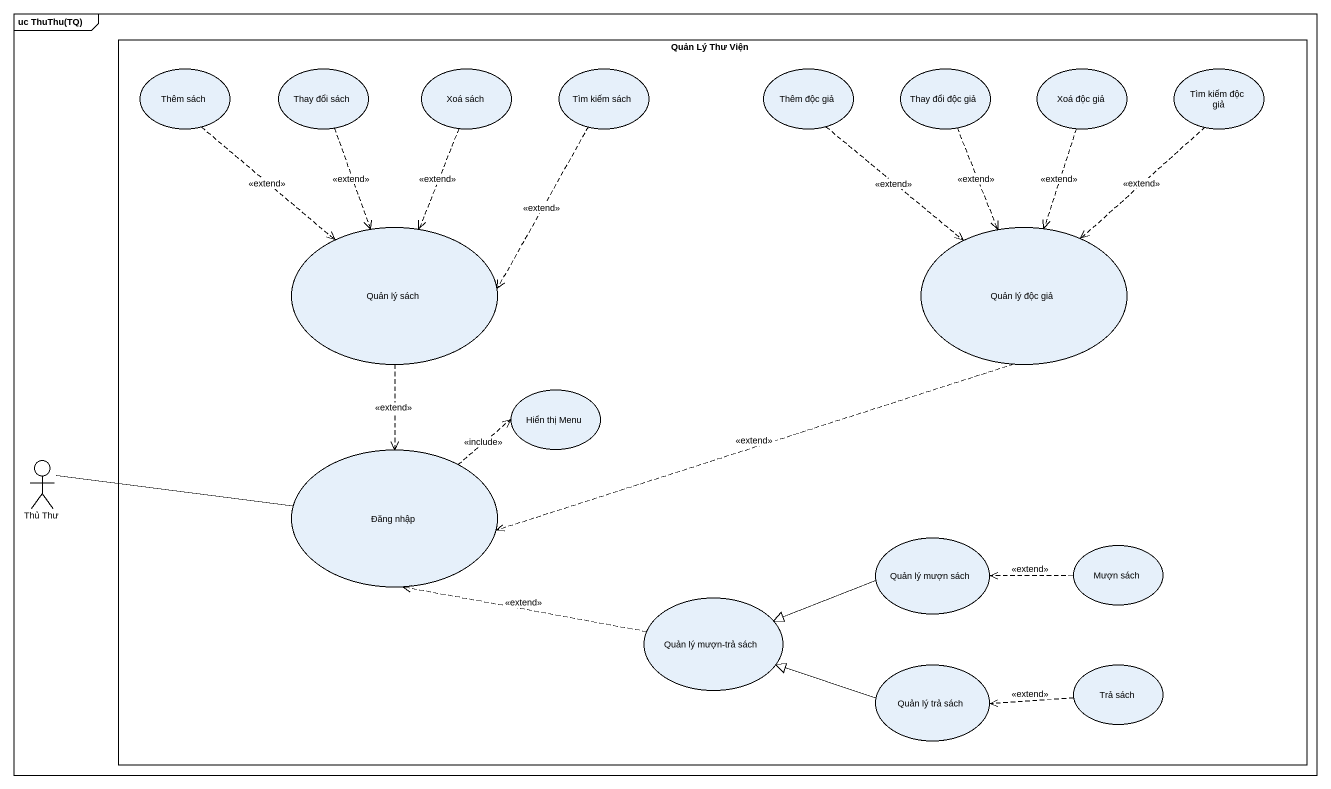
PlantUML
@startuml
mainframe uc ThuThu(TQ)
rectangle "Quản Lý Thư Viện" as Quản_Lý_Thư_Viện {
  usecase "Thêm sách" as Thêm_sách
  usecase "Thay đổi sách" as Thay_đổi_sách
  usecase "Xoá sách" as Xoá_sách
  usecase "Tìm kiếm sách" as Tìm_kiếm_sách
  usecase "Thêm độc giả" as Thêm_độc_giả
  usecase "Thay đổi độc giả" as Thay_đổi_độc_giả
  usecase "Xoá độc giả" as Xoá_độc_giả
  usecase "Tìm kiếm độc giả" as Tìm_kiếm_độc_giả
  usecase "Quản lý sách" as Quản_lý_sách
  usecase "Quản lý độc giả" as Quản_lý_độc_giả
  usecase "Hiển thị Menu" as Hiển_thị_Menu
  usecase "Đăng nhập" as Đăng_nhập
  usecase "Quản lý mượn sách" as Quản_lý_mượn_sách
  usecase "Mượn sách" as Mượn_sách
  usecase "Quản lý mượn-trả sách" as Quản_lý_mượn_trả_sách
  usecase "Quản lý trả sách" as Quản_lý_trả_sách
  usecase "Trả sách" as Trả_sách
}
actor "Thủ Thư" as Thủ_Thư
Thêm_sách ..> Quản_lý_sách : <<extend>>
Thay_đổi_sách ..> Quản_lý_sách : <<extend>>
Xoá_sách ..> Quản_lý_sách : <<extend>>
Tìm_kiếm_sách ..> Quản_lý_sách : <<extend>>
Thêm_độc_giả ..> Quản_lý_độc_giả : <<extend>>
Thay_đổi_độc_giả ..> Quản_lý_độc_giả : <<extend>>
Xoá_độc_giả ..> Quản_lý_độc_giả : <<extend>>
Tìm_kiếm_độc_giả ..> Quản_lý_độc_giả : <<extend>>
Quản_lý_sách ..> Đăng_nhập : <<extend>>
Quản_lý_độc_giả .left.> Đăng_nhập : <<extend>>
Đăng_nhập .up.> Hiển_thị_Menu : <<include>>
Thủ_Thư -right- Đăng_nhập
Quản_lý_mượn_sách -left-|> Quản_lý_mượn_trả_sách
Mượn_sách .left.> Quản_lý_mượn_sách : <<extend>>
Quản_lý_mượn_trả_sách .left.> Đăng_nhập : <<extend>>
Quản_lý_trả_sách -left-|> Quản_lý_mượn_trả_sách
Trả_sách .left.> Quản_lý_trả_sách : <<extend>>
@enduml
